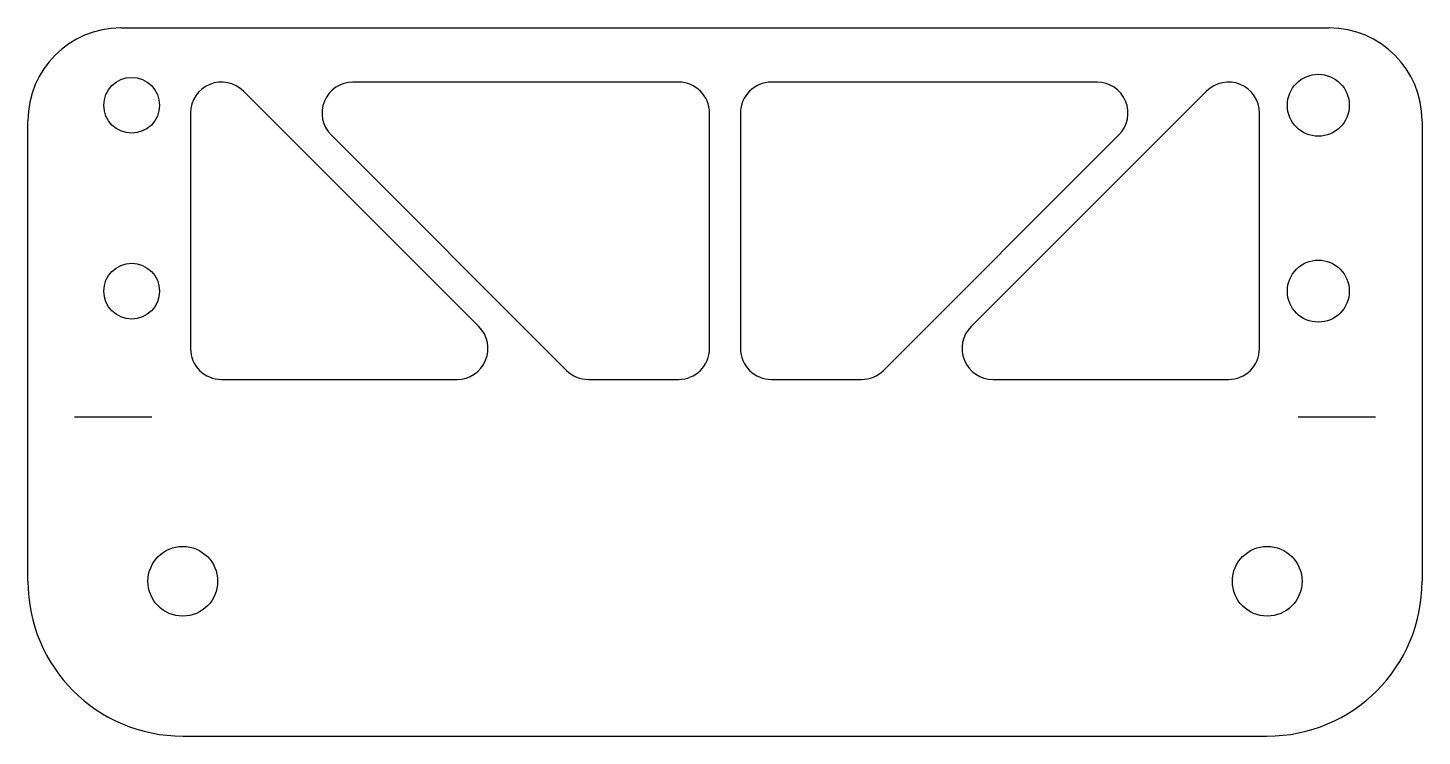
# Model space of a CAD drawing. Header units: millimetres. Extents: x 0 to 90, y 15 to 60.7.
import ezdxf

# ---------------------------------------------------------------- set-up
doc = ezdxf.new("R2010")
doc.units = ezdxf.units.MM

msp = doc.modelspace()

# ---------------------------------------------------------------- linework, layer by layer
at = {"color": 7, "linetype": 'Continuous', "lineweight": 25}
for p, q in [((6, 60.734), (84, 60.734)), ((42, 57.234), (20.985, 57.234)), ((69.015, 57.234), (48, 57.234)), ((29.114, 41.448), (13.914, 56.648)), ((76.086, 56.648), (60.886, 41.448)), ((10.5, 55.234), (10.5, 40.034)), ((44, 40.034), (44, 55.234)), ((46, 55.234), (46, 40.034)), ((79.5, 40.034), (79.5, 55.234)), ((0, 25), (0, 54.734)), ((90, 54.734), (90, 25)), ((19.571, 53.819), (34.771, 38.619)), ((55.229, 38.619), (70.429, 53.819)), ((12.5, 38.034), (27.7, 38.034)), ((36.185, 38.034), (42, 38.034)), ((48, 38.034), (53.815, 38.034)), ((62.3, 38.034), (77.5, 38.034)), ((10, 15), (80, 15))]:
    msp.add_line(p, q, dxfattribs=at)
at = {"color": 7, "linetype": 'Continuous'}
for p, q in [((3, 35.617), (8, 35.617)), ((82, 35.617), (87, 35.617))]:
    msp.add_line(p, q, dxfattribs=at)
at = {"color": 7, "linetype": 'Continuous', "lineweight": 25}
for centre, radius in [((83.3, 55.734), 2), ((6.7, 55.734), 1.8), ((6.7, 43.734), 1.8), ((83.3, 43.734), 2), ((10, 25), 2.25), ((80, 25), 2.25)]:
    msp.add_circle(centre, radius, dxfattribs=at)
for centre, radius, start, end in [((6, 54.734), 6, 90, 180), ((84, 54.734), 6, 0, 90), ((12.5, 55.234), 2, 45, 180), ((20.985, 55.234), 2, 90, 225), ((42, 55.234), 2, 0, 90), ((48, 55.234), 2, 90, 180), ((69.015, 55.234), 2, 315, 90), ((77.5, 55.234), 2, 0, 135), ((27.7, 40.034), 2, 270, 45), ((62.3, 40.034), 2, 135, 270), ((12.5, 40.034), 2, 180, 270), ((42, 40.034), 2, 270, 0), ((48, 40.034), 2, 180, 270), ((77.5, 40.034), 2, 270, 0), ((36.185, 40.034), 2, 225, 270), ((53.815, 40.034), 2, 270, 315), ((10, 25), 10, 180, 270), ((80, 25), 10, 270, 0)]:
    msp.add_arc(centre, radius, start, end, dxfattribs=at)

doc.saveas('drawing.dxf')
